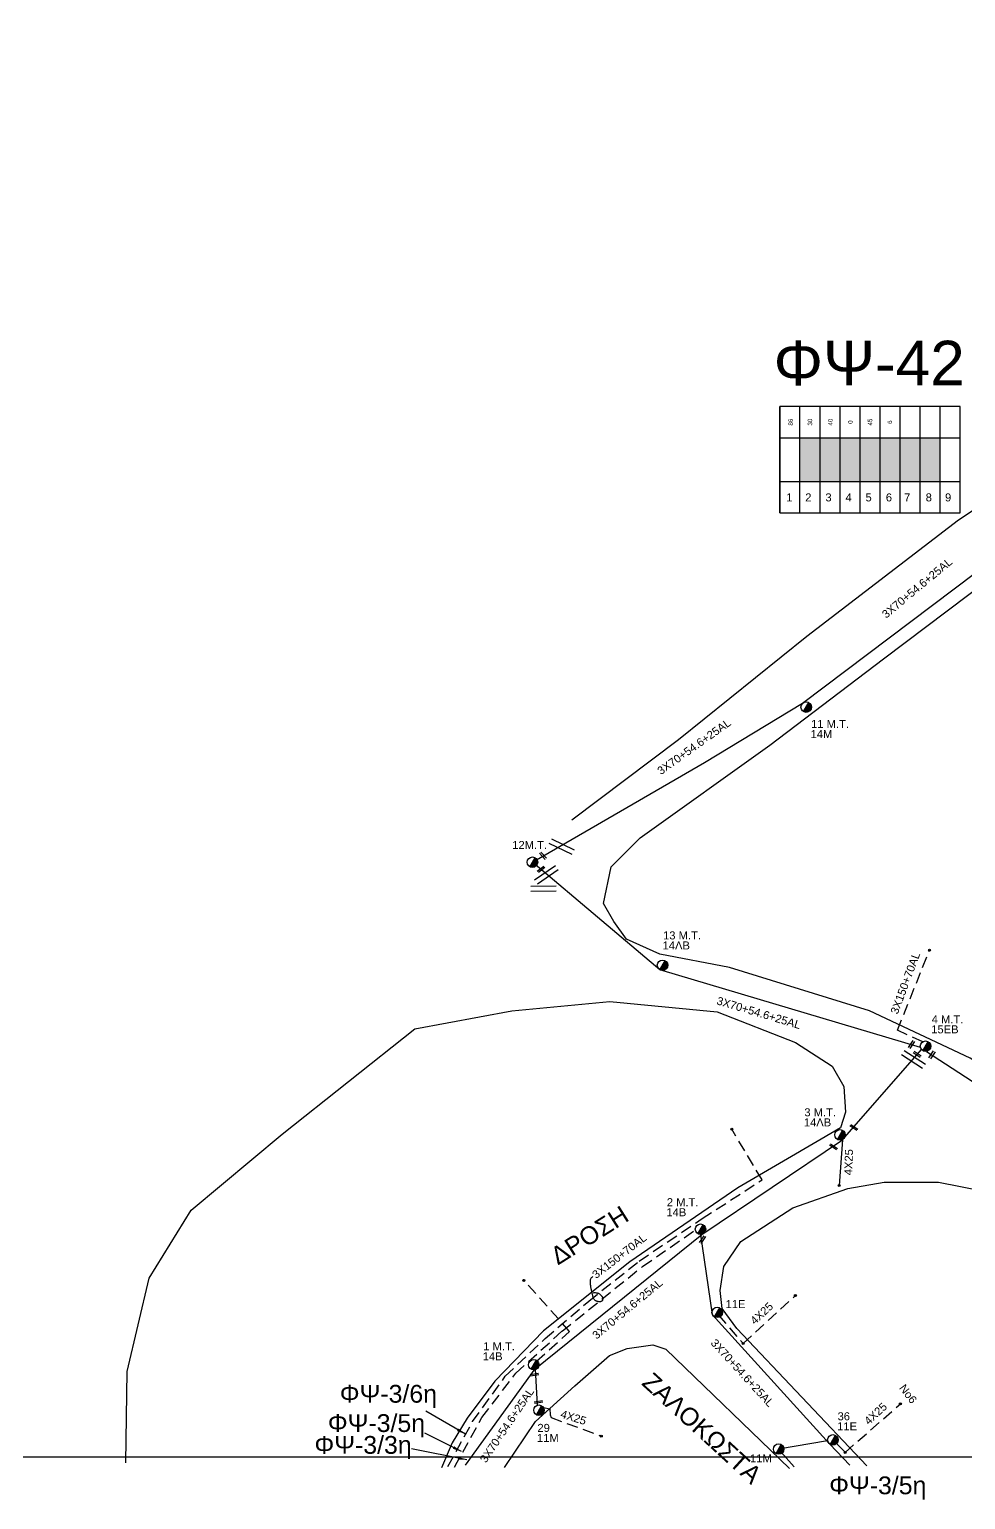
# Model space of a CAD drawing. Header units: millimetres. Extents: x 31 to 3826, y 22 to 1041.
# Drawn here: x 784.9 to 995.4, y 26.2 to 356.9 of the extents above; entities that cross this region are included whole.
import ezdxf
from ezdxf.enums import TextEntityAlignment as Align

# ---------------------------------------------------------------- set-up
doc = ezdxf.new("R2010")
doc.units = ezdxf.units.MM
doc.linetypes.add('DASHED', pattern=[19.05, 12.7, -6.35])
for name, color, linetype in [('Ασφαλειοκιβώτια Χ.Τ 9 αναχωρήσεων', 7, 'Continuous'), ('Επιγραφές - Σχήματα', 7, 'Continuous'), ('Μηχανική τομή', 7, 'Continuous'), ('Στύλος ΦΜ', 7, 'Continuous'), ('Στύλος ΦΜ @ 1', 7, 'Continuous'), ('Συνδέσεις', 7, 'Continuous'), ('Συνεστραμμένα ΧΤ   3x70+54.6+25 AL', 7, 'SYN_LINE'), ('Τομή', 7, 'Continuous'), ('Υπόβαθρο ΔΕΗ', 7, 'Continuous'), ('Υπόγεια καλώδια Δικτύου ΧΤ και Παρ. ΧΤ - 3X150+70 AL', 7, 'DASHED'), ('Υπόγεια καλώδια Παροχών ΧΤ   4x25', 7, 'DASHED')]:
    doc.layers.add(name, color=color, linetype=linetype)
doc.styles.get("Standard").update_dxf_attribs({"font": 'arial.ttf'})
doc.linetypes.add('SYN_LINE', pattern='A,0.5,-0.0001,["/\\/\\/\\/",Standard,S=0.1,R=0,X=0,Y=-0.05],-0.25', length=0.7501)
doc.dimstyles.new('ISO-25', dxfattribs={"dimtxt": 2.5, "dimasz": 2.5, "dimexe": 1.25, "dimexo": 0.625, "dimtad": 1, "dimtxsty": 'Standard', "dimcen": 2.5, "dimadec": 0, "dimazin": 0, "dimtfac": 1, "dimtmove": 0, "dimatfit": 3, "dimfxl": 1, "dimarcsym": 0})

# ---------------------------------------------------------------- blocks, each defined once
blk = doc.blocks.new('ΥΠΑΡΧΩΝ ΤΣΙΜΕΝΤΕΝΙΟΣ ΣΤΥΛΟΣ')
at = {"layer": 'Στύλος ΦΜ'}
blk.add_hatch(color=7, dxfattribs=at).paths.add_polyline_path([(-1.29, -2.28, 0.574793), (2.62, 0, 0.268822), (1.3, 2.27)])
at = {"layer": 'Στύλος ΦΜ', "color": 7}
blk.add_line((-1.29, -2.28), (1.3, 2.27), dxfattribs=at)
blk.add_circle((0, 0), 2.62, dxfattribs=at)
at = {"layer": 'Στύλος ΦΜ', "flags": 4}
for tag, p in [('ΑΡΙΘΜΟΣ', (-4.68, 8.05)), ('ΤΥΠΟΣ', (-4.91, 3.03))]:
    blk.add_attdef(tag, p, '', height=4, dxfattribs=at)
blk = doc.blocks.new('ΤΟΜΗ')
at = {"layer": 'Τομή', "ltscale": 40}
for p, q in [((-5.68, 0), (5.68, 0)), ((5.68, -2.33), (-5.68, -2.33))]:
    blk.add_line(p, q, dxfattribs=at)
blk = doc.blocks.new('ΜΗΧΑΝΙΚΗ ΤΟΜΗ')
at = {"layer": 'Μηχανική τομή', "ltscale": 40}
for p, q in [((-1.89, 0.78), (1.89, 0.78)), ((1.89, 0), (-1.89, 0))]:
    blk.add_line(p, q, dxfattribs=at)
blk = doc.blocks.new('_ΣΥΝΔΕΣΗ')
at = {"layer": 'Συνδέσεις', "linetype": 'SYN_LINE', "ltscale": 40}
blk.add_hatch(color=256, dxfattribs=at).paths.add_polyline_path([(0.5, -0.01, 1), (-0.5, -0.01, 1)])
at = {"layer": 'Συνδέσεις'}
blk.add_circle((0, -0.01), 0.5, dxfattribs=at)
blk = doc.blocks.new('ΑΣΦΑΛΕΙΟΚΙΒΩΤΙΟ ΥΠΟΣΤΑΘΜΟΥ 9 ΑΝΑΧΩΡΗΣΕΩΝ')
at = {"layer": 'Ασφαλειοκιβώτια Χ.Τ 9 αναχωρήσεων', "ltscale": 40}
for p, q in [((-23.8, 40.36), (24.02, 40.36)), ((-9.72, 40.36), (-9.72, -40.64)), ((9.94, 40.36), (9.94, -40.64)), ((-23.8, 31.36), (24.02, 31.36)), ((-23.8, 22.36), (24.02, 22.36)), ((-23.8, 13.36), (24.02, 13.36)), ((-23.8, 4.36), (24.02, 4.36)), ((-23.8, -4.64), (24.02, -4.64)), ((-23.8, -13.64), (24.02, -13.64)), ((-23.8, -22.64), (24.02, -22.64)), ((-23.8, -31.64), (24.02, -31.64))]:
    blk.add_line(p, q, dxfattribs=at)
at = {"layer": 'Ασφαλειοκιβώτια Χ.Τ 9 αναχωρήσεων'}
blk.add_lwpolyline([(-23.8, -40.64), (24.02, -40.64), (24.02, 40.36), (-23.8, 40.36)], close=True, dxfattribs=at)
for s, p in [('1', (-18.61, 37.57)), ('2', (-18.61, 29)), ('3', (-18.61, 19.93)), ('4', (-18.61, 10.91)), ('5', (-18.61, 1.89)), ('6', (-18.61, -7.24)), ('7', (-18.61, -15.48)), ('8', (-18.61, -25.17)), ('9', (-18.61, -33.86))]:
    blk.add_text(s, height=3.6, rotation=270, dxfattribs=at).set_placement(p)
at = {"layer": 'Ασφαλειοκιβώτια Χ.Τ 9 αναχωρήσεων', "ltscale": 40}
for tag, height, p in [('ΟΝΟΜΑ', 5, (-0.16, 44.31)), ('ΚΕΙΜΕΝΟ 1', 2, (17.06, 35.59)), ('ΚΕΙΜΕΝΟ 2', 2, (17.06, 26.88)), ('ΚΕΙΜΕΝΟ 3', 2, (17.06, 17.69)), ('ΚΕΙΜΕΝΟ 4', 2, (17.06, 8.71)), ('ΚΕΙΜΕΝΟ 5', 2, (17.06, -0.13)), ('ΚΕΙΜΕΝΟ 6', 2, (17.06, -9.05)), ('ΚΕΙΜΕΝΟ 7', 2, (17.06, -18.13)), ('ΚΕΙΜΕΝΟ 8', 2, (17.06, -26.85)), ('ΚΕΙΜΕΝΟ 9', 2, (17.06, -35.99)), ('ΣΧ', 2, (-0.1, -42.64))]:
    blk.add_attdef(tag, text='', height=height, dxfattribs=at).set_placement(p, align=Align.MIDDLE_CENTER)

msp = doc.modelspace()

# ---------------------------------------------------------------- hatches: boundary and pattern name
at = {"layer": 'Ασφαλειοκιβώτια Χ.Τ 9 αναχωρήσεων'}
for color, points in [(30, [(958.12, 255.21), (962.62, 255.21), (962.62, 265.04), (958.12, 265.04)]), (2, [(962.62, 255.21), (967.12, 255.21), (967.12, 265.04), (962.62, 265.04)]), (1, [(967.12, 255.21), (971.62, 255.21), (971.62, 265.04), (967.12, 265.04)]), (62, [(971.62, 255.21), (976.12, 255.21), (976.12, 265.04), (971.62, 265.04)]), (5, [(976.12, 255.21), (980.62, 255.21), (980.62, 265.04), (976.12, 265.04)]), (85, [(980.62, 255.21), (985.12, 255.21), (985.12, 265.04), (980.62, 265.04)]), (25, [(985.12, 255.21), (989.62, 255.21), (989.62, 265.04), (985.12, 265.04)])]:
    msp.add_hatch(color=color, dxfattribs=at).paths.add_polyline_path(points)

# ---------------------------------------------------------------- linework, layer by layer
at = {"layer": 'Επιγραφές - Σχήματα'}
msp.add_lwpolyline([(59.44, 35.9), (2090.36, 35.9), (2090.36, 1038.33), (59.44, 1038.33)], close=True, dxfattribs=at)
msp.add_lwpolyline([(911.58, 72.79), (911.84, 72.8), (912.08, 72.8), (912.29, 72.78), (912.48, 72.75), (912.64, 72.71), (912.78, 72.67), (912.91, 72.61), (913.02, 72.55), (913.12, 72.48), (913.2, 72.41), (913.28, 72.33), (913.35, 72.26), (913.41, 72.18), (913.47, 72.11), (913.52, 72.04), (913.57, 71.97), (913.61, 71.91), (913.65, 71.85), (913.69, 71.8), (913.72, 71.74), (913.75, 71.68), (913.77, 71.62), (913.78, 71.56), (913.79, 71.49), (913.78, 71.41), (913.77, 71.32), (913.75, 71.23), (913.72, 71.15), (913.68, 71.06), (913.64, 70.98), (913.58, 70.91), (913.52, 70.85), (913.45, 70.8), (913.37, 70.77), (913.28, 70.74), (913.18, 70.73), (913.08, 70.73), (912.98, 70.73), (912.87, 70.75), (912.75, 70.77), (912.63, 70.79), (912.51, 70.83), (912.39, 70.87), (912.28, 70.92), (912.16, 70.99), (912.05, 71.06), (911.95, 71.15), (911.86, 71.25), (911.78, 71.37), (911.71, 71.5), (911.65, 71.64), (911.6, 71.79), (911.55, 71.95), (911.51, 72.12), (911.47, 72.28), (911.43, 72.45), (911.39, 72.61), (911.35, 72.78), (911.32, 72.94), (911.28, 73.11), (911.25, 73.27), (911.21, 73.44), (911.18, 73.62), (911.15, 73.79), (911.12, 73.97), (911.09, 74.15), (911.06, 74.34), (911.04, 74.52), (911.02, 74.71), (911.01, 74.89), (911, 75.08), (911, 75.25), (911, 75.43), (911.02, 75.59), (911.04, 75.75), (911.09, 75.9), (911.15, 76.05), (911.24, 76.18), (911.36, 76.29), (911.52, 76.4)], dxfattribs=at)
at = {"layer": 'Συνεστραμμένα ΧΤ   3x70+54.6+25 AL', "color": 173, "ltscale": 20}
for p, q in [((926.58, 145.39), (898.55, 169.12)), ((985.2, 127.96), (926.58, 145.39)), ((986.57, 127.07), (1023.81, 102.71))]:
    msp.add_line(p, q, dxfattribs=at)
at = {"layer": 'Συνεστραμμένα ΧΤ   3x70+54.6+25 AL', "color": 1, "ltscale": 20}
for p, q in [((967.71, 107.17), (985.45, 127.45)), ((936.04, 85.9), (967.71, 107.17)), ((898.54, 55.65), (936.04, 85.9)), ((882.9, 34), (898.54, 55.65))]:
    msp.add_line(p, q, dxfattribs=at)
at = {"layer": 'Συνεστραμμένα ΧΤ   3x70+54.6+25 AL', "color": 5, "ltscale": 20}
for p, q in [((935.71, 86.34), (938.34, 67.86)), ((938.34, 67.86), (963.97, 39.65))]:
    msp.add_line(p, q, dxfattribs=at)
at = {"layer": 'Συνεστραμμένα ΧΤ   3x70+54.6+25 AL', "color": 1, "ltscale": 10}
msp.add_line((898.54, 55.65), (899.05, 47.51), dxfattribs=at)
at = {"layer": 'Συνεστραμμένα ΧΤ   3x70+54.6+25 AL', "color": 5, "ltscale": 8}
msp.add_line((963.97, 39.65), (964.48, 39.11), dxfattribs=at)
at = {"layer": 'Συνεστραμμένα ΧΤ   3x70+54.6+25 AL', "color": 30, "linetype": 'SYN_LINE', "ltscale": 20}
msp.add_lwpolyline([(898.84, 170.17), (936.63, 192.03), (958.65, 205.36), (997.67, 234.77), (1000.79, 248.31)], dxfattribs=at)
at = {"layer": 'Συνεστραμμένα ΧΤ   3x70+54.6+25 AL', "color": 5, "ltscale": 10}
msp.add_lwpolyline([(964.34, 39.49), (953.32, 37.62), (956.8, 33.59)], dxfattribs=at)
at = {"layer": 'Συνεστραμμένα ΧΤ   3x70+54.6+25 AL', "color": 5, "ltscale": 20}
msp.add_lwpolyline([(964.86, 38.7), (969.32, 33.96)], dxfattribs=at)
at = {"layer": 'Υπόβαθρο ΔΕΗ'}
for points in [[(906.83, 179.14), (930.77, 197.24), (959.64, 220.42), (993.79, 246.63), (1009.3, 256.9), (1014.21, 264.12), (1020.47, 272.58), (1021.51, 274.38), (1027.49, 283.04), (1037.86, 297.1), (1047.57, 310.19), (1048.77, 311.62), (1051.91, 314.2), (1055.56, 316.79), (1059.61, 318.89), (1063.03, 320.53), (1066.62, 321.82), (1066.05, 327.85), (1065.54, 335.76), (1065.33, 346.13), (1065.56, 361.59)], [(1082.12, 33.58), (1072.24, 53.76), (1056.59, 76.43), (1036.98, 95.44), (1020.86, 109.73), (996.39, 125.55), (973.72, 136.2), (942.25, 145.92), (926.58, 148.96), (919.14, 152.3), (916.25, 156.25), (913.97, 160.35), (915.64, 168.54), (922.18, 175.1), (951.36, 195.92), (976.9, 215.38), (996.07, 229.84), (1006.35, 237.5), (1025.45, 239.15), (1229.18, 195.24), (1350.63, 169.88)], [(806.52, 34.49), (806.84, 55.03), (811.81, 76.06), (821.19, 91.35), (841.67, 108.41), (871.54, 132.15), (893.35, 136.16), (915.38, 138.27), (939.49, 135.98), (957.1, 129.09), (965.33, 123.74), (968.01, 119.15), (968.39, 113.42), (967.26, 109.87), (962.9, 107.31), (944.14, 96.41), (919.89, 79.74), (900.47, 64.2), (889.47, 52.91), (883.31, 44.56), (879.9, 38.98), (877.53, 33.4)], [(973.15, 33.84), (943.89, 64.75), (940.64, 69.22), (940.16, 73.29), (941.01, 78.7), (944.84, 84.33), (956.49, 91.91), (968.86, 96.23), (977.02, 97.67), (989.25, 97.67), (1013.63, 92.87), (1020.73, 90.1), (1032.36, 83.15), (1045.21, 71.87), (1054.69, 59.75), (1063.22, 47.37), (1068.37, 38.27), (1070.53, 33.47)], [(891.7, 33.49), (898.65, 43.79), (907.53, 51.82), (915.32, 58.65), (919.28, 60.21), (925.04, 61.04), (927.92, 60.09), (955.76, 33.23)]]:
    msp.add_lwpolyline(points, dxfattribs=at)
at = {"layer": 'Υπόγεια καλώδια Δικτύου ΧΤ και Παρ. ΧΤ - 3X150+70 AL', "color": 173, "ltscale": 0.2}
msp.add_lwpolyline([(985.72, 129.21), (980.03, 131.82), (987.24, 149.81)], dxfattribs=at)
at = {"layer": 'Υπόγεια καλώδια Δικτύου ΧΤ και Παρ. ΧΤ - 3X150+70 AL', "color": 85, "ltscale": 0.2}
msp.add_lwpolyline([(878.96, 33.73), (884.52, 43.8), (891.86, 53.99), (900.81, 62.46), (910.61, 70.88), (921.98, 79.89), (936.1, 89.44), (949.6, 98.16), (942.77, 109.57)], dxfattribs=at)
at = {"layer": 'Υπόγεια καλώδια Δικτύου ΧΤ και Παρ. ΧΤ - 3X150+70 AL', "color": 5, "ltscale": 0.2}
msp.add_lwpolyline([(880.43, 33.56), (886.6, 44.72), (894.24, 54.72), (904.64, 64.15), (922.69, 78.66), (934.56, 86.85)], dxfattribs=at)
at = {"layer": 'Υπόγεια καλώδια Παροχών ΧΤ   4x25', "color": 1, "linetype": 'SYN_LINE', "ltscale": 10}
msp.add_lwpolyline([(967.71, 107.17), (966.94, 96.91)], dxfattribs=at)
at = {"layer": 'Υπόγεια καλώδια Παροχών ΧΤ   4x25', "color": 1, "ltscale": 0.2}
for points in [[(898.87, 57.38), (906.33, 64.04), (896.05, 75.57)], [(900.42, 46.96), (901.84, 46.67), (901.93, 45.28), (902.15, 44.71), (913.45, 40.53)]]:
    msp.add_lwpolyline(points, dxfattribs=at)
at = {"layer": 'Υπόγεια καλώδια Παροχών ΧΤ   4x25', "color": 5, "ltscale": 0.2}
for points in [[(939.76, 67.76), (945.32, 61.36), (957.08, 72.14)], [(966.33, 38.85), (968.28, 36.87), (980.69, 47.77)]]:
    msp.add_lwpolyline(points, dxfattribs=at)

# ---------------------------------------------------------------- block references
at = {"layer": 'Ασφαλειοκιβώτια Χ.Τ 9 αναχωρήσεων'}
ref = msp.add_blockref('ΑΣΦΑΛΕΙΟΚΙΒΩΤΙΟ ΥΠΟΣΤΑΘΜΟΥ 9 ΑΝΑΧΩΡΗΣΕΩΝ', (973.8, 260.07), dxfattribs=dict(at, xscale=0.5, yscale=0.5, zscale=0.5, rotation=90))
ref.add_attrib('ΚΕΙΜΕΝΟ 2', '30', dxfattribs={"ltscale": 40, "height": 1, "rotation": 90}).set_placement((960.36, 268.6), align=Align.MIDDLE_CENTER)
ref.add_attrib('ΚΕΙΜΕΝΟ 1', '86', dxfattribs={"ltscale": 40, "height": 1, "rotation": 90}).set_placement((956.01, 268.6), align=Align.MIDDLE_CENTER)
ref.add_attrib('ΚΕΙΜΕΝΟ 3', '40', dxfattribs={"ltscale": 40, "height": 1, "rotation": 90}).set_placement((964.96, 268.6), align=Align.MIDDLE_CENTER)
ref.add_attrib('ΚΕΙΜΕΝΟ 4', '0', dxfattribs={"ltscale": 40, "height": 1, "rotation": 90}).set_placement((969.45, 268.6), align=Align.MIDDLE_CENTER)
ref.add_attrib('ΚΕΙΜΕΝΟ 5', '45', dxfattribs={"ltscale": 40, "height": 1, "rotation": 90}).set_placement((973.87, 268.6), align=Align.MIDDLE_CENTER)
ref.add_attrib('ΚΕΙΜΕΝΟ 6', '6', dxfattribs={"ltscale": 40, "height": 1, "rotation": 90}).set_placement((978.33, 268.6), align=Align.MIDDLE_CENTER)
at = {"layer": 'Μηχανική τομή'}
for p, xscale, yscale, zscale, rotation in [((900.04, 167.86), 0.5000000000000401, 0.5000000000000401, 0.5000000000000401, 38.10196116082976), ((900.17, 170.94), 0.4999999999999725, 0.4999999999999725, 0.4999999999999725, 311.4263231418711), ((983.36, 128.51), 0.4999999999999342, 0.4999999999999342, 0.4999999999999342, 56.65054870006728), ((984.39, 126.23), 0.50000000000003, 0.50000000000003, 0.50000000000003, 326.3186789235986), ((987.96, 126.16), 0.5000000000000472, 0.5000000000000472, 0.5000000000000472, 56.1842693166391), ((970.1, 109.78), 0.5000000000000654, 0.5000000000000654, 0.5000000000000654, 326.3186789236013), ((965.52, 105.42), 0.5000000000000654, 0.5000000000000654, 0.5000000000000654, 326.3186789236013), ((936.38, 84.61), 0.5000000000000472, 0.5000000000000472, 0.5000000000000472, 56.1842693166391), ((898.47, 54.15), 0.5000000000000486, 0.5000000000000486, 0.5000000000000486, 8.702368782366959), ((899.34, 48), 0.5000000000000767, 0.5000000000000767, 0.5000000000000767, 8.702368782366468)]:
    msp.add_blockref('ΜΗΧΑΝΙΚΗ ΤΟΜΗ', p, dxfattribs=dict(at, xscale=xscale, yscale=yscale, zscale=zscale, rotation=rotation))
at = {"layer": 'Στύλος ΦΜ @ 1', "ltscale": 40}
ref = msp.add_blockref('ΥΠΑΡΧΩΝ ΤΣΙΜΕΝΤΕΝΙΟΣ ΣΤΥΛΟΣ', (959.52, 204.5), dxfattribs=dict(at, xscale=0.4499999999998181, yscale=0.4499999999998181, zscale=0.4499999999998181))
ref.add_attrib('ΤΥΠΟΣ', '14M', (960.5, 197.53), dxfattribs={"layer": 'Στύλος ΦΜ', "height": 1.8, "flags": 4})
ref.add_attrib('ΑΡΙΘΜΟΣ', '11 M.T.', (960.61, 199.8), dxfattribs={"layer": 'Στύλος ΦΜ', "height": 1.8, "flags": 4})
ref = msp.add_blockref('ΥΠΑΡΧΩΝ ΤΣΙΜΕΝΤΕΝΙΟΣ ΣΤΥΛΟΣ', (897.96, 169.62), dxfattribs=dict(at, xscale=0.4499999999998181, yscale=0.4499999999998181, zscale=0.4499999999998181))
ref.add_attrib('ΑΡΙΘΜΟΣ', '12M.T.', (893.42, 172.59), dxfattribs={"layer": 'Στύλος ΦΜ', "height": 1.8, "flags": 4})
ref = msp.add_blockref('ΥΠΑΡΧΩΝ ΤΣΙΜΕΝΤΕΝΙΟΣ ΣΤΥΛΟΣ', (927.21, 146.43), dxfattribs=dict(at, xscale=0.4499999999998181, yscale=0.4499999999998181, zscale=0.4499999999998181))
ref.add_attrib('ΤΥΠΟΣ', '14ΛB', (927.22, 149.99), dxfattribs={"layer": 'Στύλος ΦΜ', "height": 1.8, "flags": 4})
ref.add_attrib('ΑΡΙΘΜΟΣ', '13 M.T.', (927.33, 152.25), dxfattribs={"layer": 'Στύλος ΦΜ', "height": 1.8, "flags": 4})
ref = msp.add_blockref('ΥΠΑΡΧΩΝ ΤΣΙΜΕΝΤΕΝΙΟΣ ΣΤΥΛΟΣ', (986.35, 128.22), dxfattribs=dict(at, xscale=0.4499999999998181, yscale=0.4499999999998181, zscale=0.4499999999998181))
ref.add_attrib('ΤΥΠΟΣ', '15EB', (987.63, 131.12), dxfattribs={"layer": 'Στύλος ΦΜ', "height": 1.8, "flags": 4})
ref.add_attrib('ΑΡΙΘΜΟΣ', '4 M.T.', (987.73, 133.38), dxfattribs={"layer": 'Στύλος ΦΜ', "height": 1.8, "flags": 4})
ref = msp.add_blockref('ΥΠΑΡΧΩΝ ΤΣΙΜΕΝΤΕΝΙΟΣ ΣΤΥΛΟΣ', (967.12, 108.28), dxfattribs=dict(at, xscale=0.4499999999998181, yscale=0.4499999999998181, zscale=0.4499999999998181))
ref.add_attrib('ΤΥΠΟΣ', '14ΛB', (958.99, 110.19), dxfattribs={"layer": 'Στύλος ΦΜ', "height": 1.8, "flags": 4})
ref.add_attrib('ΑΡΙΘΜΟΣ', '3 M.T.', (959.1, 112.46), dxfattribs={"layer": 'Στύλος ΦΜ', "height": 1.8, "flags": 4})
ref = msp.add_blockref('ΥΠΑΡΧΩΝ ΤΣΙΜΕΝΤΕΝΙΟΣ ΣΤΥΛΟΣ', (935.75, 87.06), dxfattribs=dict(at, xscale=0.4499999999998181, yscale=0.4499999999998181, zscale=0.4499999999998181))
ref.add_attrib('ΤΥΠΟΣ', '14B', (928.08, 89.98), dxfattribs={"layer": 'Στύλος ΦΜ', "height": 1.8, "flags": 4})
ref.add_attrib('ΑΡΙΘΜΟΣ', '2 M.T.', (928.18, 92.24), dxfattribs={"layer": 'Στύλος ΦΜ', "height": 1.8, "flags": 4})
ref = msp.add_blockref('ΥΠΑΡΧΩΝ ΤΣΙΜΕΝΤΕΝΙΟΣ ΣΤΥΛΟΣ', (939.51, 68.35), dxfattribs=dict(at, xscale=0.4499999999998181, yscale=0.4499999999998181, zscale=0.4499999999998181))
ref.add_attrib('ΤΥΠΟΣ', '11E', (941.39, 69.32), dxfattribs={"layer": 'Στύλος ΦΜ', "height": 1.8, "flags": 4})
ref = msp.add_blockref('ΥΠΑΡΧΩΝ ΤΣΙΜΕΝΤΕΝΙΟΣ ΣΤΥΛΟΣ', (898.27, 56.58), dxfattribs=dict(at, xscale=0.4499999999998181, yscale=0.4499999999998181, zscale=0.4499999999998181))
ref.add_attrib('ΤΥΠΟΣ', '14B', (886.78, 57.57), dxfattribs={"layer": 'Στύλος ΦΜ', "height": 1.8, "flags": 4})
ref.add_attrib('ΑΡΙΘΜΟΣ', '1 M.T.', (886.89, 59.83), dxfattribs={"layer": 'Στύλος ΦΜ', "height": 1.8, "flags": 4})
ref = msp.add_blockref('ΥΠΑΡΧΩΝ ΤΣΙΜΕΝΤΕΝΙΟΣ ΣΤΥΛΟΣ', (899.42, 46.35), dxfattribs=dict(at, xscale=0.4499999999998181, yscale=0.4499999999998181, zscale=0.4499999999998181))
ref.add_attrib('ΤΥΠΟΣ', '11M', (898.98, 39.21), dxfattribs={"layer": 'Στύλος ΦΜ', "height": 1.8, "flags": 4})
ref.add_attrib('ΑΡΙΘΜΟΣ', '29', (899.08, 41.48), dxfattribs={"layer": 'Στύλος ΦΜ', "height": 1.8, "flags": 4})
ref = msp.add_blockref('ΥΠΑΡΧΩΝ ΤΣΙΜΕΝΤΕΝΙΟΣ ΣΤΥΛΟΣ', (965.51, 39.69), dxfattribs=dict(at, xscale=0.4499999999998181, yscale=0.4499999999998181, zscale=0.4499999999998181))
ref.add_attrib('ΤΥΠΟΣ', '11E', (966.47, 41.83), dxfattribs={"layer": 'Στύλος ΦΜ', "height": 1.8, "flags": 4})
ref.add_attrib('ΑΡΙΘΜΟΣ', '36', (966.57, 44.09), dxfattribs={"layer": 'Στύλος ΦΜ', "height": 1.8, "flags": 4})
ref = msp.add_blockref('ΥΠΑΡΧΩΝ ΤΣΙΜΕΝΤΕΝΙΟΣ ΣΤΥΛΟΣ', (953.32, 37.62), dxfattribs=dict(at, xscale=0.4499999999998181, yscale=0.4499999999998181, zscale=0.4499999999998181))
ref.add_attrib('ΤΥΠΟΣ', '11M', (946.88, 34.63), dxfattribs={"layer": 'Στύλος ΦΜ', "height": 1.8, "flags": 4})
at = {"layer": 'Συνδέσεις', "xscale": 0.4499999999998181, "yscale": 0.4499999999998181, "zscale": 0.4499999999998181}
for p in [(987.24, 149.81), (942.77, 109.57), (966.94, 96.91), (896.05, 75.57), (957.08, 72.14), (945.32, 61.36), (980.69, 47.77), (913.45, 40.53), (968.28, 36.87)]:
    msp.add_blockref('_ΣΥΝΔΕΣΗ', p, dxfattribs=at)
at = {"layer": 'Τομή'}
for p, xscale, yscale, zscale, rotation in [((904.81, 173.62), 0.4999999999999978, 0.4999999999999978, 0.4999999999999978, 334.3400533369418), ((900.78, 167.24), 0.500000000000004, 0.500000000000004, 0.500000000000004, 34.65939706894075), ((900.42, 164.24), 0.4999999999999923, 0.4999999999999923, 0.4999999999999923, 1.001557977674822), ((983.93, 125.72), 0.5000000000000049, 0.5000000000000049, 0.5000000000000049, 327.1951467632983)]:
    msp.add_blockref('ΤΟΜΗ', p, dxfattribs=dict(at, xscale=xscale, yscale=yscale, zscale=zscale, rotation=rotation))

# ---------------------------------------------------------------- texts
at = {"layer": 'Επιγραφές - Σχήματα', "attachment_point": 1}
for s, insert, char_height, width in [('ΦΨ-42', (952.17, 286.9), 10, 103.4348), ('\\A1;ΦΨ-3/6η', (854.64, 52.05), 4, 157.7424), ('\\A1;ΦΨ-3/5η', (851.96, 45.46), 4, 157.7424), ('\\A1;ΦΨ-3/3η', (848.94, 40.55), 4, 157.7424), ('\\A1;ΦΨ-3/5η', (964.68, 31.45), 4, 157.7424)]:
    msp.add_mtext(s, dxfattribs=dict(at, insert=insert, char_height=char_height, width=width))
at = {"layer": 'Επιγραφές - Σχήματα', "char_height": 4, "width": 157.7424, "attachment_point": 1}
for s, insert, rotation in [('\\pt12;ΔΡΟΣΗ', (901.56, 82.27), 32.2809), ('\\pt12;ΖΑΛΟΚΩΣΤΑ', (925.01, 55.19), 317.5279)]:
    msp.add_mtext(s, dxfattribs=dict(at, insert=insert, rotation=rotation))
at = {"layer": 'Επιγραφές - Σχήματα', "color": 7, "insert": (981.76, 52.41), "char_height": 1.8, "width": 168.3718, "attachment_point": 1, "rotation": 307.4478}
msp.add_mtext('No6', dxfattribs=at)
at = {"layer": 'Συνεστραμμένα ΧΤ   3x70+54.6+25 AL', "color": 7}
for rotation, p in [(39.6992, (977.48, 224.36)), (35.6018, (926.85, 189.17)), (343.294, (939.24, 137.69)), (39.6992, (912.36, 62.2)), (312.4218, (937.9, 61.37)), (55.9783, (887.5, 34.37))]:
    msp.add_text('3X70+54.6+25AL', height=1.8, rotation=rotation, dxfattribs=at).set_placement(p)
at = {"layer": 'Υπόγεια καλώδια Δικτύου ΧΤ και Παρ. ΧΤ - 3X150+70 AL', "color": 7, "char_height": 1.8, "width": 168.3718, "attachment_point": 1}
for insert, rotation in [((978.4, 135.9), 69.57), ((911.17, 77.26), 37.75)]:
    msp.add_mtext('3X150+70AL', dxfattribs=dict(at, insert=insert, rotation=rotation))
at = {"layer": 'Υπόγεια καλώδια Παροχών ΧΤ   4x25', "color": 7, "char_height": 1.8, "width": 168.3718, "attachment_point": 1}
for insert, rotation in [((968.04, 99.24), 87.9278), ((946.74, 66.8), 42.955), ((972.35, 44.24), 42.955), ((904.65, 46.45), 342.9947)]:
    msp.add_mtext('4X25', dxfattribs=dict(at, insert=insert, rotation=rotation))

# ---------------------------------------------------------------- leaders
at = {"layer": 'Επιγραφές - Σχήματα', "ltscale": 40}
for points in [[(882.88, 40.97), (873.97, 46.13)], [(882, 37.06), (873.74, 41.22)], [(883.21, 35.19), (870.76, 37.67)]]:
    msp.add_leader(points, dimstyle='ISO-25', override={"dimasz": 2, "dimtad": 0}, dxfattribs=at)

doc.saveas('drawing.dxf')
